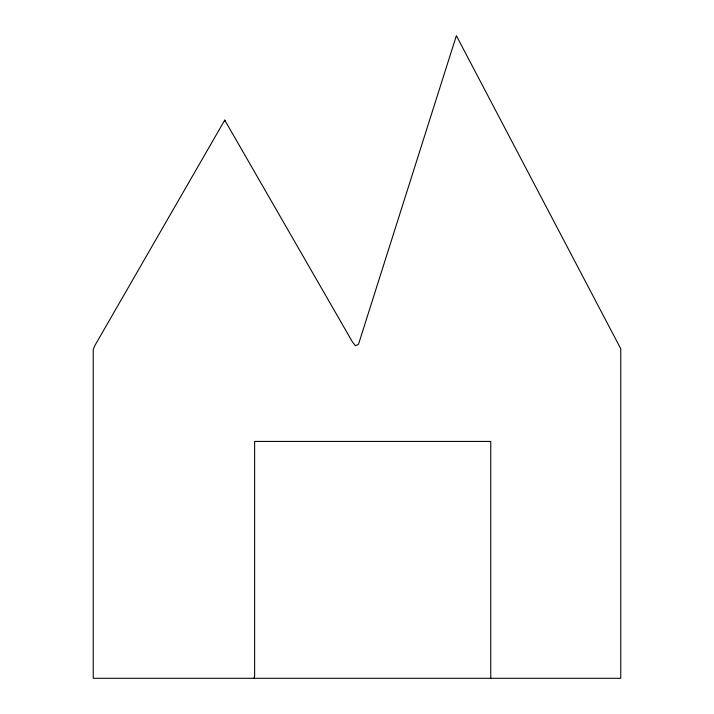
<?xml version="1.0" encoding="UTF-8"?>
<svg xmlns="http://www.w3.org/2000/svg" width="714" height="714" viewBox="0 0 714 714"><rect width="100%" height="100%" fill="white"/><g stroke="black" fill="none" stroke-linecap="round" stroke-linejoin="round"><path stroke-width="1.07" d="M253.889 678.3L254.63 676.06L254.63 441.43L490.75 441.43L490.75 678.3M224.74 120.13L94.73 345.79L93.239 349.53L93.239 678.3L620.761 678.3L620.761 348.78L456.38 35.7L358.49 344.3L355.51 345.79L352.52 342.06L224.74 120.13L224.74 121.63"/></g></svg>
